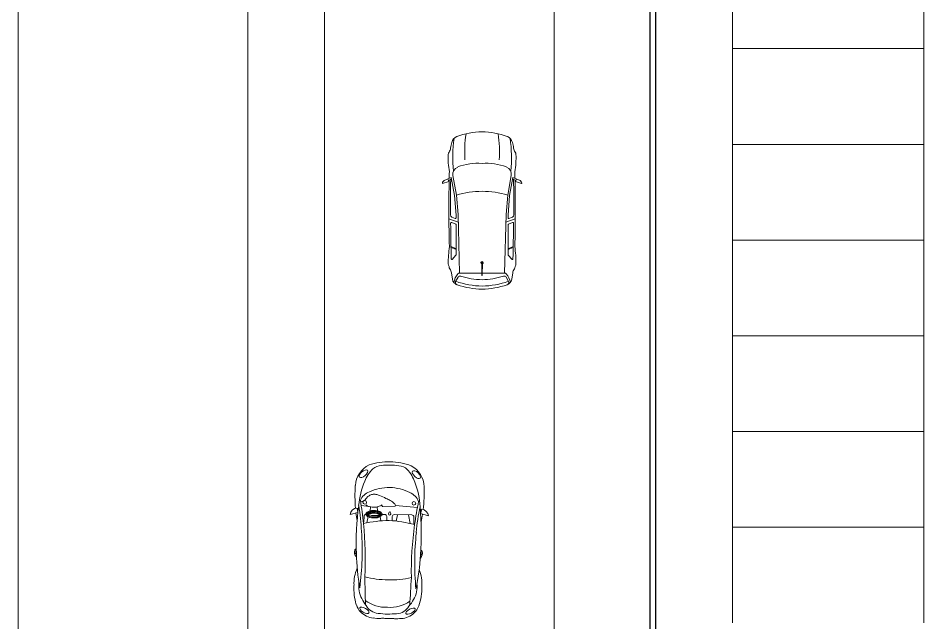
# Model space of a CAD drawing. Header units: millimetres. Extents: x 255 to 764, y 60 to 269.
# Drawn here: x 255.04 to 278.69, y 190.23 to 206.03 of the extents above; entities that cross this region are included whole.
import ezdxf

# ---------------------------------------------------------------- set-up
doc = ezdxf.new("R2010")
doc.units = ezdxf.units.MM
for name, color, linetype, lineweight in [('AUTOS', 1, 'Continuous', 9), ('BANQUETA', 2, 'Continuous', 20), ('CANCHAS', 1, 'Continuous', 9), ('FACHADA 04', 3, 'Continuous', 30)]:
    doc.layers.add(name, color=color, linetype=linetype, lineweight=lineweight)

# ---------------------------------------------------------------- blocks, each defined once
blk = doc.blocks.new('AutoA62 Planta Golf')
at = {"linetype": 'ByBlock'}
for p, q in [((1.189, 0.804), (1.268, 0.994)), ((1.268, 0.994), (1.309, 1.03)), ((1.346, 1.033), (1.293, 0.869)), ((1.309, 1.03), (1.335, 1.035)), ((1.335, 1.035), (1.346, 1.033)), ((1.651, 0.668), (1.135, 0.761)), ((1.665, 0.719), (1.189, 0.804)), ((1.27, 0.877), (1.23, 0.797)), ((1.293, 0.869), (1.243, 0.887)), ((1.665, 0.719), (2.175, 0.679)), ((2.225, 0.79), (2.26, 0.702)), ((2.267, 0.866), (2.361, 0.624)), ((2.369, 0.794), (2.409, 0.69)), ((2.997, 0.812), (3.056, 0.678)), ((3.017, 0.81), (3.075, 0.678)), ((3.219, 0.683), (3.33, 0.781)), ((3.679, 0.801), (3.846, 0.774)), ((1.651, 0.668), (2.162, 0.629)), ((3.686, 0.588), (2.162, 0.629)), ((2.243, 0.678), (2.175, 0.679)), ((2.427, 0.678), (3.206, 0.678)), ((3.686, 0.587), (3.686, 0.005)), ((3.796, 0.629), (3.91, 0.693)), ((3.419, 0.007), (3.755, 0.004)), ((3.755, -0.004), (3.755, 0.004)), ((3.419, -0.007), (3.755, -0.004)), ((3.686, -0.587), (3.686, -0.005)), ((1.651, -0.668), (1.135, -0.761)), ((1.651, -0.668), (2.162, -0.629)), ((1.665, -0.719), (2.175, -0.679)), ((3.686, -0.588), (2.162, -0.629)), ((2.243, -0.678), (2.175, -0.679)), ((2.225, -0.79), (2.26, -0.702)), ((2.267, -0.866), (2.361, -0.624)), ((2.369, -0.794), (2.409, -0.69)), ((2.427, -0.678), (3.206, -0.678)), ((2.997, -0.812), (3.056, -0.678)), ((3.017, -0.81), (3.075, -0.678)), ((3.219, -0.683), (3.33, -0.781)), ((3.796, -0.629), (3.91, -0.693)), ((1.665, -0.719), (1.189, -0.804)), ((1.189, -0.804), (1.268, -0.994)), ((1.27, -0.877), (1.23, -0.797)), ((1.293, -0.869), (1.243, -0.887)), ((1.346, -1.033), (1.293, -0.869)), ((3.679, -0.801), (3.846, -0.774)), ((1.268, -0.994), (1.309, -1.03)), ((1.309, -1.03), (1.335, -1.035)), ((1.335, -1.035), (1.346, -1.033))]:
    blk.add_line(p, q, dxfattribs=at)
for centre, radius, start, end in [((0.33, 0.572), 0.225, 104.0371, 157.2006), ((0.67, -2.536), 3.304, 83.8263, 98.7194), ((0.499, 0.098), 0.727, 95.9895, 107.9469), ((0.403, 1.017), 0.197, 275.9895, 308.6871), ((0.585, 0.789), 0.0955, 87.4739, 128.6871), ((0.685, -1.132), 2.018, 79.8258, 92.7114), ((1.101, 0.567), 0.197, 79.8299, 158.9468), ((2.019, -39.672), 40.539, 91.1408, 91.3819), ((2.019, -39.672), 40.5, 89.7857, 91.1003), ((2.019, -39.672), 40.539, 88.6181, 91.0712), ((2.17, 0.769), 0.059, 21.2791, 89.7857), ((2.387, 0.801), 0.0197, 89.6118, 201.2791), ((2.105, -40.859), 41.681, 88.3299, 89.6118), ((3.453, -2.653), 3.537, 90.0603, 97.4025), ((3.319, 0.79), 0.0138, 319.5223, 88.2063), ((3.453, 0.789), 0.0955, 51.3129, 92.5261), ((3.517, 0.768), 0.0955, 51.3129, 92.5261), ((3.7, 0.996), 0.197, 231.3129, 264.0105), ((4.024, 0.266), 0.484, 101.1159, 130.9804), ((3.824, 0.595), 0.18, 18.2803, 83.2196), ((1.838, 0), 1.838, 158.994, 180), ((2.269, 0.117), 1.449, 158.9468, 184.6441), ((3.873, 0), 2.321, 163.2682, 180), ((2.243, 0.695), 0.0177, 268.4926, 21.2791), ((2.427, 0.697), 0.0197, 201.2791, 270), ((3.206, 0.697), 0.0197, 270, 311.6453), ((3.745, 0.587), 0.059, 130.9804, 180), ((3.825, 0.577), 0.059, 119.294, 197.2942), ((1.822, -0.05), 2.04, 1.3982, 17.3891), ((1.86, -0.043), 2.169, 1.135, 19.702), ((3.935, 0.635), 0.0623, 15.1262, 113.3532), ((1.889, -0.047), 2.219, 1.2017, 18.3402), ((0.532, -2.849), 3.304, 86.544, 98.4137), ((1.838, 0), 1.838, 180, 201.006), ((3.873, 0), 2.321, 180, 196.7318), ((3.419, 0), 0.0297, 13.7603, 346.2397), ((3.419, 0), 0.00735, 90, 270), ((1.889, 0.047), 2.219, 341.6598, 358.7983), ((2.269, -0.117), 1.449, 175.3559, 201.0532), ((1.822, 0.05), 2.04, 342.6109, 358.6018), ((1.86, 0.043), 2.169, 340.298, 358.865), ((0.532, 2.849), 3.304, 261.5863, 273.456), ((0.33, -0.572), 0.225, 202.7994, 255.9629), ((1.101, -0.567), 0.197, 201.0532, 280.1701), ((2.243, -0.695), 0.0177, 338.7209, 91.5074), ((2.427, -0.697), 0.0197, 90, 158.7209), ((3.206, -0.697), 0.0197, 48.3547, 90), ((3.745, -0.587), 0.059, 180, 229.0196), ((4.024, -0.266), 0.484, 229.0196, 258.8841), ((3.825, -0.577), 0.059, 162.7058, 240.706), ((3.824, -0.595), 0.18, 276.7804, 341.7197), ((3.935, -0.635), 0.0623, 246.6468, 344.8738), ((0.67, 2.536), 3.304, 261.2806, 276.1737), ((0.499, -0.098), 0.727, 252.0531, 264.0105), ((0.403, -1.017), 0.197, 51.3129, 84.0105), ((0.585, -0.789), 0.0955, 231.3129, 272.5261), ((0.685, 1.132), 2.018, 267.2886, 280.1742), ((2.019, 39.672), 40.539, 268.6181, 268.8592), ((2.019, 39.672), 40.5, 268.8997, 270.2143), ((2.019, 39.672), 40.539, 268.9288, 271.3819), ((2.17, -0.769), 0.059, 270.2143, 338.7209), ((2.387, -0.801), 0.0197, 158.7209, 270.3882), ((2.105, 40.859), 41.681, 270.3882, 271.6701), ((3.453, 2.653), 3.537, 262.5975, 269.9397), ((3.319, -0.79), 0.0138, 271.7937, 40.4777), ((3.453, -0.789), 0.0955, 267.4739, 308.6871), ((3.517, -0.768), 0.0955, 267.4739, 308.6871), ((3.7, -0.996), 0.197, 95.9895, 128.6871)]:
    blk.add_arc(centre, radius, start, end, dxfattribs=at)
blk = doc.blocks.new('newbp')
at = {"linetype": 'Continuous'}
for p, q in [((-0.912, 0.75), (-0.86, 0.936)), ((-0.912, 0.75), (-1.017, 0.773)), ((-1.002, 0.77), (-1.016, 0.74)), ((-0.877, 0.539), (-0.877, 0.119)), ((-0.877, 0.459), (-0.672, 0.505)), ((-0.652, 0.589), (-0.827, 0.589)), ((-0.892, 0.034), (-0.92, 0.028)), ((-0.876, 0.198), (-0.723, 0.166)), ((-0.827, 0.069), (-0.731, 0.069)), ((-0.892, -0.023), (-0.92, -0.017)), ((-0.91, -0.297), (-0.888, -0.197)), ((-0.899, -0.296), (-0.877, -0.196)), ((-0.822, -0.222), (-0.721, -0.2)), ((-0.877, -0.235), (-0.847, -0.228)), ((-1.064, -0.553), (-1.084, -0.679)), ((-0.904, -0.456), (-0.888, -0.536)), ((-0.893, -0.455), (-0.877, -0.535)), ((-0.869, -0.497), (-0.841, -0.503)), ((-0.817, -0.508), (-0.665, -0.54)), ((-0.912, -0.756), (-1.017, -0.779)), ((-1.002, -0.776), (-1.016, -0.747)), ((-0.912, -0.756), (-0.86, -0.943))]:
    blk.add_line(p, q, dxfattribs=at)
for p, q in [((-1.055, 0.668), (-1.093, 0.141)), ((-1.077, 0.127), (-1.07, -0.16)), ((-0.963, -0.288), (-1.054, -0.293)), ((-0.908, -0.286), (-0.939, -0.287)), ((-0.958, -0.463), (-1.055, -0.455)), ((-0.902, -0.467), (-0.933, -0.465))]:
    blk.add_line(p, q)
for points in [[(-0.731, -0.061), (-0.827, -0.061, 0.414214), (-0.877, -0.111), (-0.877, -0.172)], [(-0.877, -0.556, 0.414214), (-0.827, -0.606), (-0.68, -0.606)]]:
    blk.add_lwpolyline(points, format="xyb", dxfattribs=at)
for points in [[(-0.877, -0.196), (-0.877, -0.235)], [(-0.877, -0.513), (-0.877, -0.535)]]:
    blk.add_lwpolyline(points, dxfattribs=at)
for centre, radius, start, end in [((-0.845, 0.765), 0.172, 94.8358, 177.4105), ((-1.528, 0.227), 0.596, 93.1042, 152.5294), ((-0.943, -1.167), 1.905, 94.045, 112.2344), ((-1.391, -2.848), 3.675, 84.0793, 92.6383), ((-1.049, 0.333), 0.394, 113.5432, 157.7315), ((0.434, 9.601), 9.056, 259.568, 263.1462), ((-0.295, -6.336), 7.112, 86.9826, 96.3138), ((-0.206, 5.111), 4.464, 258.7428, 266.7414), ((-1.391, -2.848), 3.675, 79.4187, 82.3204), ((0.142, 7.376), 6.748, 264.8845, 276.3963), ((-0.008, 0.773), 0.0318, 97.347, 181.047), ((-0.005, 0.782), 0.0102, 105.925, 249.0437), ((0.039, 0.659), 0.154, 42.3185, 109.578), ((0.029, 0.665), 0.132, 87.1047, 105.925), ((0.04, 0.731), 0.0661, 63.2181, 93.6483), ((0.061, 0.773), 0.0191, 341.3047, 62.6447), ((-0.187, -4.943), 5.716, 79.1065, 87.3355), ((0.771, -0.039), 0.851, 85.5476, 113.8305), ((0.845, 0.056), 0.642, 61.3785, 96.9532), ((0.88, -0.576), 1.387, 72.3333, 91.7581), ((1.172, 0.342), 0.423, 44.6346, 72.3333), ((-0.825, 0.038), 1.316, 159.343, 181.797), ((-1.416, -0.145), 0.781, 108.4873, 134.9605), ((-0.426, -0.003), 1.099, 153.8158, 180.034), ((-0.827, 0.539), 0.05, 90, 180), ((2.043, -0.084), 2.778, 165.5534, 178.3371), ((0.347, 9.038), 8.487, 263.2731, 271.8915), ((-1.267, 0.067), 1.956, 357.937, 14.4502), ((-1.575, -60.4), 60.995, 87.30608, 87.93042), ((0.666, -0.272), 1.016, 50.3417, 61.3785), ((0.503, 0.041), 0.848, 357.0193, 35.4395), ((1.145, 0.198), 0.355, 3.2978, 61.4623), ((1.138, 0.302), 0.476, 3.7909, 45.1844), ((-1.713, 0.186), 0.338, 138.9346, 176.4235), ((-12.519, -0.99), 14.07, 4.0226, 4.9268), ((0.197, 0.166), 1.425, 0.0094, 6.7284), ((-0.688, 0.035), 1.374, 172.7936, 181.5977), ((-0.92, 0.006), 0.0224, 90, 270), ((-0.892, 0.006), 0.0281, 247.3801, 112.6199), ((-0.827, 0.119), 0.05, 180, 270), ((1.53, 0.182), 0.0938, 331.033, 350.1956), ((2.084, 0.13), 0.472, 179.1597, 182.63), ((0.778, 0.022), 0.839, 358.2457, 5.8814), ((-0.825, -0.045), 1.316, 178.203, 200.657), ((-0.688, -0.042), 1.374, 178.4023, 187.2064), ((-1.713, -0.193), 0.338, 183.5765, 221.0654), ((-0.426, -0.004), 1.099, 179.966, 206.1842), ((2.043, 0.077), 2.778, 181.6629, 194.4466), ((-1.267, -0.074), 1.956, 345.5498, 2.063), ((0.503, -0.047), 0.848, 324.5605, 2.9807), ((-12.519, 0.984), 14.07, 355.0732, 355.9774), ((2.084, -0.137), 0.472, 177.37, 180.8403), ((1.53, -0.189), 0.0938, 9.8044, 28.967), ((0.778, -0.029), 0.839, 354.1186, 1.7543), ((0.197, -0.173), 1.425, 353.2716, 359.9906), ((-1.416, 0.138), 0.781, 225.0395, 251.5127), ((1.145, -0.204), 0.355, 298.5377, 356.7022), ((1.138, -0.308), 0.476, 314.8156, 356.2091), ((-1.528, -0.234), 0.596, 207.4706, 266.8958), ((-0.943, 1.16), 1.905, 247.7656, 265.955), ((-1.049, -0.34), 0.394, 202.2685, 246.4568), ((0.434, -9.608), 9.056, 96.8538, 100.432), ((0.347, -9.044), 8.487, 88.1085, 96.7269), ((0.142, -7.382), 6.748, 83.6037, 95.1155), ((-1.575, 60.394), 60.995, 272.06958, 272.69392), ((0.845, -0.062), 0.642, 263.0468, 298.6215), ((0.666, 0.266), 1.016, 298.6215, 309.6583), ((1.172, -0.348), 0.423, 287.6667, 315.3654), ((-1.391, 2.841), 3.675, 267.3617, 275.9207), ((-0.206, -5.118), 4.464, 93.2586, 101.2572), ((-0.295, 6.329), 7.112, 263.6862, 273.0174), ((-0.845, -0.772), 0.172, 182.5895, 265.1642), ((-1.391, 2.841), 3.675, 277.6796, 280.5813), ((-0.008, -0.779), 0.0318, 178.953, 262.653), ((-0.005, -0.789), 0.0102, 110.9563, 254.075), ((0.039, -0.666), 0.154, 250.422, 317.6815), ((0.029, -0.671), 0.132, 254.075, 272.8953), ((0.04, -0.737), 0.0661, 266.3517, 296.7819), ((0.061, -0.78), 0.0191, 297.3553, 18.6953), ((-0.187, 4.936), 5.716, 272.6645, 280.8935), ((0.771, 0.032), 0.851, 246.1695, 274.4524), ((0.88, 0.569), 1.387, 268.2419, 287.6667)]:
    blk.add_arc(centre, radius, start, end, dxfattribs=at)
for centre, major_axis, ratio in [((-1.845, 0.63), (-0.083, -0.0937), 0.463754), ((1.432, 0.551), (-0.061, 0.112), 0.405921)]:
    blk.add_ellipse(centre, major_axis=major_axis, ratio=ratio, dxfattribs=at)
for centre in [(-1.157, 0.583), (-1.157, -0.595)]:
    blk.add_ellipse(centre, major_axis=(0, 0.0429), ratio=0.983266, start_param=4.712389, end_param=10.995574)
at = {"linetype": 'Continuous', "extrusion": (0, 0, -1)}
for centre, major_axis, ratio in [((1.432, -0.557), (-0.061, -0.112), 0.405921), ((-1.845, -0.637), (-0.083, 0.0937), 0.463754)]:
    blk.add_ellipse(centre, major_axis=major_axis, ratio=ratio, dxfattribs=at)
for points, knots in [([(-1.077, 0.127), (-1.08, 0.133), (-1.1, 0.15), (-1.144, 0.115), (-1.18, 0.072), (-1.223, -0.001), (-1.273, -0.105), (-1.318, -0.221), (-1.36, -0.328), (-1.36, -0.418), (-1.323, -0.493), (-1.275, -0.55), (-1.223, -0.585), (-1.193, -0.622), (-1.178, -0.647), (-1.165, -0.693)], [0, 0, 0, 0, 0.527288, 1.647451, 3.487558, 5.099073, 7.968657, 12.238313, 14.475187, 16.613757, 18.744202, 20.639343, 22.223389, 23.452731, 24.286529, 24.286529, 24.286529, 24.286529]), ([(-1.064, -0.553), (-1.068, -0.556), (-1.074, -0.561), (-1.09, -0.565), (-1.091, -0.555), (-1.09, -0.549), (-1.084, -0.542), (-1.074, -0.534), (-1.065, -0.513), (-1.054, -0.475), (-1.047, -0.407), (-1.047, -0.336), (-1.059, -0.269), (-1.08, -0.228), (-1.088, -0.195), (-1.105, -0.188), (-1.099, -0.183), (-1.093, -0.18), (-1.084, -0.181), (-1.077, -0.178), (-1.065, -0.181), (-1.07, -0.166), (-1.07, -0.16)], [0, 0, 0, 0, 0.0138597, 0.0278304, 0.0329137, 0.0379971, 0.0465756, 0.0592704, 0.0762214, 0.1105991, 0.1789801, 0.2766959, 0.3173629, 0.3800771, 0.4110544, 0.4160421, 0.4210284, 0.4277212, 0.4387433, 0.4448131, 0.4508005, 0.4694463, 0.4694463, 0.4694463, 0.4694463]), ([(-0.963, -0.295), (-0.965, -0.308), (-0.954, -0.235), (-0.937, -0.215), (-0.911, -0.179), (-0.882, -0.17), (-0.85, -0.176), (-0.829, -0.211), (-0.799, -0.257), (-0.788, -0.322), (-0.788, -0.395), (-0.797, -0.462), (-0.818, -0.517), (-0.844, -0.55), (-0.872, -0.561), (-0.892, -0.557), (-0.911, -0.55), (-0.925, -0.529), (-0.95, -0.494), (-0.965, -0.414), (-0.974, -0.382), (-0.961, -0.282), (-0.963, -0.295)], [0, 0, 0, 0, 0.03969, 0.089634, 0.13125, 0.1542862, 0.1797268, 0.2207266, 0.2680991, 0.3447665, 0.4095645, 0.4843001, 0.541515, 0.5817687, 0.6060665, 0.6262474, 0.6436722, 0.6634686, 0.6988791, 0.7758465, 0.8696394, 0.907731, 0.907731, 0.907731, 0.907731]), ([(-0.938, -0.293), (-0.938, -0.289), (-0.937, -0.284), (-0.935, -0.274), (-0.934, -0.268), (-0.93, -0.253), (-0.928, -0.246), (-0.924, -0.237), (-0.922, -0.235), (-0.918, -0.229), (-0.916, -0.227), (-0.91, -0.219), (-0.906, -0.213), (-0.899, -0.206), (-0.896, -0.203), (-0.892, -0.2), (-0.89, -0.199), (-0.886, -0.197), (-0.884, -0.197), (-0.879, -0.196), (-0.875, -0.196), (-0.871, -0.198), (-0.87, -0.198), (-0.867, -0.199), (-0.865, -0.201), (-0.861, -0.206), (-0.858, -0.209), (-0.853, -0.218), (-0.85, -0.223), (-0.844, -0.232), (-0.841, -0.237), (-0.835, -0.247), (-0.832, -0.253), (-0.827, -0.264), (-0.824, -0.27), (-0.82, -0.282), (-0.819, -0.289), (-0.815, -0.309), (-0.814, -0.323), (-0.812, -0.352), (-0.812, -0.366), (-0.814, -0.41), (-0.818, -0.438), (-0.829, -0.476), (-0.833, -0.486), (-0.84, -0.501), (-0.843, -0.506), (-0.849, -0.516), (-0.852, -0.52), (-0.858, -0.527), (-0.861, -0.529), (-0.867, -0.533), (-0.871, -0.534), (-0.874, -0.535), (-0.875, -0.535), (-0.879, -0.535), (-0.881, -0.534), (-0.885, -0.533), (-0.888, -0.532), (-0.892, -0.531), (-0.894, -0.53), (-0.895, -0.529), (-0.895, -0.529), (-0.896, -0.529), (-0.897, -0.528), (-0.899, -0.526), (-0.9, -0.523), (-0.904, -0.518), (-0.905, -0.516), (-0.908, -0.511), (-0.91, -0.509), (-0.914, -0.503), (-0.917, -0.498), (-0.921, -0.49), (-0.923, -0.486), (-0.926, -0.476), (-0.928, -0.471), (-0.933, -0.456), (-0.935, -0.445), (-0.938, -0.429), (-0.94, -0.423), (-0.942, -0.413), (-0.943, -0.408), (-0.945, -0.395), (-0.946, -0.387), (-0.946, -0.369), (-0.945, -0.363), (-0.945, -0.351), (-0.944, -0.345), (-0.942, -0.326), (-0.94, -0.309), (-0.939, -0.298), (-0.939, -0.296), (-0.938, -0.295), (-0.938, -0.294), (-0.938, -0.293), (-0.938, -0.293), (-0.938, -0.293)], [0.497033, 0.497033, 0.497033, 0.497033, 0.723444, 0.723444, 0.974636, 0.974636, 1.50964, 1.50964, 2.044645, 2.044645, 2.271061, 2.271061, 2.862376, 2.862376, 3.217654, 3.217654, 3.537253, 3.537253, 3.856852, 3.856852, 4.368613, 4.368613, 4.584627, 4.584627, 4.99269, 4.99269, 5.400753, 5.400753, 5.808816, 5.808816, 6.216879, 6.216879, 6.778716, 6.778716, 7.350371, 7.350371, 7.922025, 7.922025, 9.065335, 9.065335, 10.208644, 10.208644, 12.495263, 12.495263, 13.409896, 13.409896, 13.929088, 13.929088, 14.44828, 14.44828, 14.909885, 14.909885, 15.371489, 15.371489, 15.62524, 15.62524, 15.87899, 15.87899, 16.120875, 16.120875, 16.36276, 16.36276, 16.51635, 16.51635, 16.669941, 16.669941, 16.921521, 16.921521, 17.136676, 17.136676, 17.351831, 17.351831, 17.782142, 17.782142, 18.204974, 18.204974, 18.627807, 18.627807, 19.473473, 19.473473, 19.978923, 19.978923, 20.484372, 20.484372, 21.475119, 21.475119, 21.859144, 21.859144, 22.162884, 22.162884, 22.770362, 22.770362, 22.900493, 22.900493, 22.951221, 22.951221, 22.964298, 22.964298, 22.964298, 22.964298]), ([(-0.904, -0.456), (-0.906, -0.449), (-0.907, -0.442), (-0.91, -0.43), (-0.911, -0.424), (-0.913, -0.414), (-0.914, -0.409), (-0.917, -0.396), (-0.918, -0.388), (-0.917, -0.37), (-0.917, -0.364), (-0.916, -0.352), (-0.916, -0.346), (-0.914, -0.326), (-0.912, -0.31), (-0.91, -0.299), (-0.91, -0.298), (-0.91, -0.297)], [18.939067, 18.939067, 18.939067, 18.939067, 19.473473, 19.473473, 19.978923, 19.978923, 20.484372, 20.484372, 21.475119, 21.475119, 21.859144, 21.859144, 22.162884, 22.162884, 22.770362, 22.770362, 22.871566, 22.871566, 22.871566, 22.871566]), ([(-0.893, -0.455), (-0.895, -0.448), (-0.896, -0.442), (-0.899, -0.429), (-0.9, -0.423), (-0.902, -0.413), (-0.903, -0.408), (-0.906, -0.395), (-0.907, -0.387), (-0.906, -0.369), (-0.906, -0.363), (-0.905, -0.351), (-0.905, -0.345), (-0.903, -0.326), (-0.901, -0.309), (-0.899, -0.298), (-0.899, -0.297), (-0.899, -0.296)], [18.939067, 18.939067, 18.939067, 18.939067, 19.473473, 19.473473, 19.978923, 19.978923, 20.484372, 20.484372, 21.475119, 21.475119, 21.859144, 21.859144, 22.162884, 22.162884, 22.770362, 22.770362, 22.871566, 22.871566, 22.871566, 22.871566]), ([(-0.883, -0.222), (-0.882, -0.225), (-0.88, -0.227), (-0.875, -0.234), (-0.873, -0.239), (-0.867, -0.249), (-0.863, -0.255), (-0.858, -0.266), (-0.856, -0.272), (-0.852, -0.284), (-0.85, -0.291), (-0.847, -0.311), (-0.845, -0.325), (-0.844, -0.354), (-0.844, -0.368), (-0.846, -0.412), (-0.85, -0.44), (-0.86, -0.478), (-0.864, -0.488), (-0.871, -0.503), (-0.874, -0.508), (-0.878, -0.515), (-0.88, -0.517), (-0.881, -0.518)], [5.596292, 5.596292, 5.596292, 5.596292, 5.808816, 5.808816, 6.216879, 6.216879, 6.778716, 6.778716, 7.350371, 7.350371, 7.922025, 7.922025, 9.065335, 9.065335, 10.208644, 10.208644, 12.495263, 12.495263, 13.409896, 13.409896, 13.929088, 13.929088, 14.118229, 14.118229, 14.118229, 14.118229])]:
    blk.add_open_spline(points, degree=3, knots=knots)
blk = doc.blocks.new('AutoP31 Planta Beetle')
at = {"xscale": 1.088628099999994, "yscale": 1.088628099999994, "zscale": 1.0886281, "rotation": 180}
blk.add_blockref('newbp', (1.766, 1.019), dxfattribs=at)

msp = doc.modelspace()

# ---------------------------------------------------------------- linework, layer by layer
at = {"layer": 'AUTOS'}
for p, q in [((278.686, 205.229), (273.686, 205.229)), ((278.686, 202.729), (273.686, 202.729)), ((278.686, 200.229), (273.686, 200.229)), ((278.686, 197.729), (273.686, 197.729)), ((278.686, 195.229), (273.686, 195.229)), ((278.686, 192.729), (273.686, 192.729))]:
    msp.add_line(p, q, dxfattribs=at)
at = {"layer": 'BANQUETA'}
for p, q in [((255.036, 106.229), (255.036, 234.574)), ((261.036, 106.229), (261.036, 234.574)), ((263.036, 106.229), (263.036, 234.574)), ((269.036, 189.729), (269.036, 234.574))]:
    msp.add_line(p, q, dxfattribs=at)
at = {"layer": 'CANCHAS'}
for p, q in [((273.686, 190.229), (273.686, 220.229)), ((278.686, 190.229), (278.686, 220.229))]:
    msp.add_line(p, q, dxfattribs=at)
at = {"layer": 'FACHADA 04'}
for p, q in [((271.536, 188.729), (271.536, 223.229)), ((271.686, 188.879), (271.686, 223.079))]:
    msp.add_line(p, q, dxfattribs=at)

# ---------------------------------------------------------------- block references
at = {"layer": 'AUTOS'}
for name, p, rotation in [('AutoA62 Planta Golf', (267.151, 203.054), 270), ('AutoP31 Planta Beetle', (265.698, 190.32), 88.93497052116008)]:
    msp.add_blockref(name, p, dxfattribs=dict(at, rotation=rotation))

doc.saveas('drawing.dxf')
